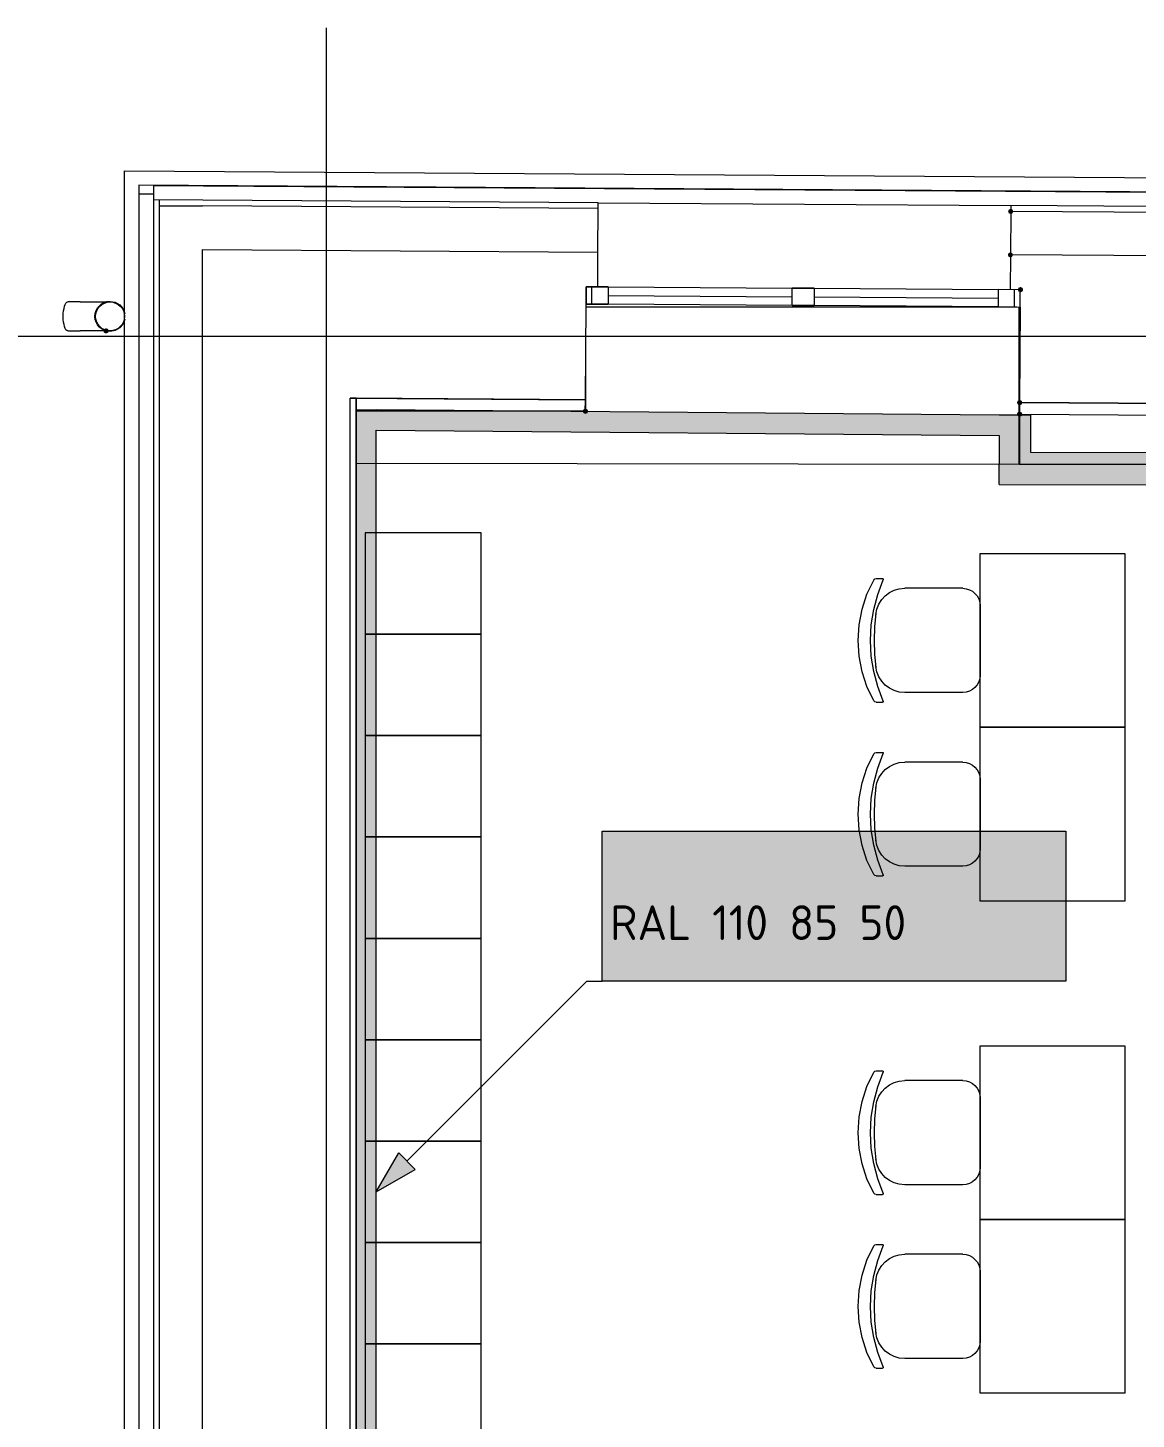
# Model space of a CAD drawing. Header units: millimetres. Extents: x 0 to 1189, y 0 to 841.
# Drawn here: x 228.36 to 266.65, y 680.97 to 729.02 of the extents above; entities that cross this region are included whole.
import ezdxf

# ---------------------------------------------------------------- set-up
doc = ezdxf.new("R2010")
doc.units = ezdxf.units.MM

msp = doc.modelspace()

# ---------------------------------------------------------------- hatches: boundary and pattern name
h = msp.add_hatch(color=7)
h.dxf.hatch_style = 2
h.paths.add_polyline_path([(262.314401, 722.771875), (262.250838, 722.745437), (262.224401, 722.681875), (262.250838, 722.618312), (262.314401, 722.591875), (262.377963, 722.618312), (262.404401, 722.681875), (262.377963, 722.745437)])
h = msp.add_hatch(color=7)
h.dxf.hatch_style = 2
h.paths.add_polyline_path([(262.304401, 721.271873), (262.240838, 721.245435), (262.214401, 721.181872), (262.240838, 721.11831), (262.304401, 721.091872), (262.367963, 721.11831), (262.394401, 721.181872), (262.367963, 721.245435)])
h = msp.add_hatch(color=7)
h.dxf.hatch_style = 2
h.paths.add_polyline_path([(262.656401, 719.889871), (262.719964, 719.916308), (262.746401, 719.979871), (262.719964, 720.043433), (262.656401, 720.069871), (262.646401, 720.069871), (262.582839, 720.043433), (262.556401, 719.979871), (262.582839, 719.916308), (262.646401, 719.889871)])
h = msp.add_hatch(color=7)
h.dxf.hatch_style = 2
h.paths.add_polyline_path([(231.068353, 718.466868), (231.131916, 718.493306), (231.158353, 718.556868), (231.131916, 718.620431), (231.068353, 718.646869), (231.055353, 718.646869), (230.99179, 718.620431), (230.965353, 718.556868), (230.99179, 718.493306), (231.055353, 718.466868)])
h = msp.add_hatch(color=7)
h.dxf.hatch_style = 2
h.paths.add_polyline_path([(262.629401, 715.989865), (262.692964, 716.016302), (262.719401, 716.079865), (262.692964, 716.143427), (262.629401, 716.169865), (262.619401, 716.169865), (262.555839, 716.143427), (262.529401, 716.079865), (262.555839, 716.016302), (262.619401, 715.989865)])
at = {"true_color": 0xdcd214}
h = msp.add_hatch(color=52, dxfattribs=at)
h.dxf.hatch_style = 2
h.paths.add_polyline_path([(239.698366, 715.833864), (240.398367, 715.827864), (240.398367, 715.127863)])
h = msp.add_hatch(color=52, dxfattribs=at)
h.dxf.hatch_style = 2
h.paths.add_polyline_path([(240.398367, 715.127863), (239.698366, 715.133863), (239.698366, 715.833864)])
at = {"true_color": 0xf1d696}
h = msp.add_hatch(color=41, dxfattribs=at)
h.dxf.hatch_style = 2
h.paths.add_polyline_path([(240.398367, 715.127863), (240.398367, 715.827864), (261.9144, 715.647864), (261.9144, 714.947863)])
h = msp.add_hatch(color=7)
h.dxf.hatch_style = 2
h.paths.add_polyline_path([(247.627378, 715.690864), (247.690941, 715.717302), (247.717378, 715.780864), (247.690941, 715.844427), (247.627378, 715.870864), (247.617378, 715.870864), (247.553816, 715.844427), (247.527378, 715.780864), (247.553816, 715.717302), (247.617378, 715.690864)])
h = msp.add_hatch(color=41, dxfattribs=at)
h.dxf.hatch_style = 2
h.paths.add_polyline_path([(261.9144, 714.947863), (261.9144, 715.647864), (262.614401, 715.641864)])
h = msp.add_hatch(color=41, dxfattribs=at)
h.dxf.hatch_style = 2
h.paths.add_polyline_path([(261.9144, 714.947863), (262.608401, 715.635864), (262.614401, 714.941863)])
h = msp.add_hatch(color=7)
h.dxf.hatch_style = 2
h.paths.add_polyline_path([(262.617401, 715.769864), (262.553839, 715.743427), (262.527401, 715.679864), (262.553839, 715.616301), (262.617401, 715.589864), (262.627401, 715.589864), (262.690964, 715.616301), (262.717401, 715.679864), (262.690964, 715.743427), (262.627401, 715.769864)])
h = msp.add_hatch(color=7)
h.dxf.hatch_style = 2
h.paths.add_polyline_path([(263.014402, 713.950861), (262.614401, 713.951861), (262.614401, 715.641864), (263.014402, 715.641864)])
at = {"true_color": 0xdcd214}
h = msp.add_hatch(color=52, dxfattribs=at)
h.dxf.hatch_style = 2
h.paths.add_polyline_path([(240.398367, 664.169785), (239.698366, 664.169785), (239.698366, 715.133863), (240.398367, 715.127863)])
at = {"true_color": 0xf1d696}
h = msp.add_hatch(color=41, dxfattribs=at)
h.dxf.hatch_style = 2
h.paths.add_polyline_path([(261.9144, 714.947863), (262.614401, 714.941863), (262.614401, 713.951861), (261.9144, 713.952861)])
h = msp.add_hatch(color=7)
h.dxf.hatch_style = 2
h.paths.add_polyline_path([(277.913425, 714.329862), (277.913425, 713.929861), (263.014402, 713.950861), (263.014402, 714.350862)])
h = msp.add_hatch(color=41, dxfattribs=at)
h.dxf.hatch_style = 2
h.paths.add_polyline_path([(262.614401, 713.951861), (261.9144, 713.25286), (261.9144, 713.952861)])
h = msp.add_hatch(color=41, dxfattribs=at)
h.dxf.hatch_style = 2
h.paths.add_polyline_path([(262.614401, 713.951861), (262.614401, 713.25186), (261.9144, 713.25286)])
h = msp.add_hatch(color=41, dxfattribs=at)
h.dxf.hatch_style = 2
h.paths.add_polyline_path([(262.614401, 713.25186), (262.614401, 713.951861), (277.913425, 713.929861), (277.913425, 713.22986)])
at = {"true_color": 0xffffff}
h = msp.add_hatch(color=7, dxfattribs=at)
h.dxf.hatch_style = 2
h.paths.add_polyline_path([(248.205379, 701.280842), (264.218404, 701.280842), (264.218404, 696.103834), (248.205379, 696.103834)])
at = {"true_color": 0x0077b0}
h = msp.add_hatch(color=144, dxfattribs=at)
h.paths.add_polyline_path([(249.415571, 699.884523), (249.415571, 700.691503), (249.386081, 700.848185), (249.29706, 700.979237), (249.16842, 701.06564), (249.012081, 701.094992), (248.855605, 701.06564), (248.724347, 700.979237), (248.63691, 700.848185), (248.608592, 700.691503), (248.608592, 699.884523), (248.63691, 699.728185), (248.724347, 699.599545), (248.855605, 699.510524), (249.012081, 699.481034), (249.16842, 699.510524), (249.29706, 699.599545), (249.386081, 699.728185)])
h.paths.add_polyline_path([(249.616213, 699.884523), (249.60506, 699.763868), (249.571634, 699.651842), (249.515987, 699.548807), (249.438171, 699.455127), (249.346402, 699.377827), (249.24435, 699.323317), (249.132686, 699.291028), (249.012081, 699.280391), (248.890349, 699.291028), (248.778642, 699.323317), (248.676443, 699.377827), (248.583236, 699.455127), (248.505506, 699.548807), (248.450049, 699.651842), (248.416812, 699.763868), (248.405745, 699.884523), (248.405745, 700.691503), (248.416812, 700.813235), (248.450049, 700.924942), (248.505506, 701.027141), (248.583236, 701.120348), (248.676443, 701.198164), (248.778642, 701.253811), (248.890349, 701.287237), (249.012081, 701.298391), (249.132737, 701.28728), (249.244763, 701.254156), (249.347797, 701.199327), (249.441478, 701.123104), (249.517382, 701.029466), (249.572047, 700.92632), (249.605112, 700.813666), (249.616213, 700.691503)])
h = msp.add_hatch(color=144, dxfattribs=at)
h.dxf.hatch_style = 2
h.paths.add_polyline_path([(251.940283, 700.288013), (251.736884, 700.288013), (251.663366, 700.3133), (251.638217, 700.389437), (251.663366, 700.465573), (251.736884, 700.49086), (251.940283, 700.49086), (252.057209, 700.513598), (252.154705, 700.578503), (252.220851, 700.676413), (252.242349, 700.792926), (252.220851, 700.909853), (252.154705, 701.007349), (252.057209, 701.073495), (251.940283, 701.094992), (251.536793, 701.094992), (251.460657, 701.120486), (251.43537, 701.196416), (251.460657, 701.272828), (251.536793, 701.298391), (251.940283, 701.298391), (252.040716, 701.289356), (252.133966, 701.262079), (252.219258, 701.216303), (252.295817, 701.151767), (252.360782, 701.073297), (252.407507, 700.987023), (252.435731, 700.893411), (252.445196, 700.792926), (252.43257, 700.673915), (252.394622, 700.56679), (252.331249, 700.47186), (252.242349, 700.389437), (252.331249, 700.307013), (252.394622, 700.212083), (252.43257, 700.104958), (252.445196, 699.985947), (252.445196, 699.782549), (252.435731, 699.682503), (252.407507, 699.589899), (252.360782, 699.504736), (252.295817, 699.427015), (252.218095, 699.362479), (252.132932, 699.316703), (252.040328, 699.289426), (251.940283, 699.280391), (251.536793, 699.280391), (251.460657, 699.3043), (251.43537, 699.379059), (251.460657, 699.455471), (251.536793, 699.481034), (251.940283, 699.481034), (252.057209, 699.50384), (252.154705, 699.570882), (252.220851, 699.667758), (252.242349, 699.785305), (252.242349, 699.985947), (252.220851, 700.102874), (252.154705, 700.20037), (252.057209, 700.266516)])
h = msp.add_hatch(color=144, dxfattribs=at)
h.dxf.hatch_style = 2
h.paths.add_polyline_path([(250.929195, 699.782549), (250.122216, 699.782549), (250.04608, 699.808111), (250.020793, 699.884523), (250.04608, 699.96066), (250.122216, 699.985947), (250.929195, 699.985947), (251.005332, 699.96066), (251.030619, 699.884523), (251.005332, 699.808111)])
h = msp.add_hatch(color=144, dxfattribs=at)
h.dxf.hatch_style = 2
h.paths.add_polyline_path([(240.398367, 688.826823), (241.171368, 690.165825), (241.737369, 689.599824)])

# ---------------------------------------------------------------- linework, layer by layer
at = {"color": 7, "lineweight": 0}
for points in [[(238.672365, 237.628134), (238.672365, 729.022884)], [(231.698354, 624.103724), (231.698354, 724.087877)], [(231.698354, 724.087877), (338.803518, 723.367876)], [(232.198355, 723.583876), (232.198355, 624.103724)], [(338.306517, 722.871875), (232.198355, 723.583876)], [(232.698356, 723.280876), (232.198355, 723.280876)], [(232.698356, 723.580876), (338.306517, 722.871875)], [(232.698356, 723.580876), (232.698356, 723.080875)], [(248.065379, 722.977875), (232.698356, 723.080875)], [(232.698356, 723.080875), (232.698356, 642.399752)], [(232.898356, 723.079875), (232.898356, 642.459752)], [(232.898356, 722.879875), (234.398358, 722.869875)], [(248.064379, 722.777875), (234.398358, 722.869875)], [(248.054379, 721.277873), (248.064379, 722.777875)], [(248.064379, 722.777875), (248.065379, 722.977875)], [(248.065379, 722.977875), (262.315401, 722.881875)], [(262.315401, 722.881875), (262.314401, 722.681875)], [(278.375425, 722.773875), (262.315401, 722.881875)], [(262.314401, 722.681875), (262.304401, 721.181872)], [(278.373425, 722.573875), (262.314401, 722.681875)], [(234.398358, 642.399752), (234.398358, 721.369873)], [(234.398358, 721.369873), (248.054379, 721.277873)], [(248.046379, 720.077871), (248.054379, 721.277873)], [(262.304401, 721.181872), (262.296401, 719.981871)], [(278.363425, 721.073872), (262.304401, 721.181872)], [(247.642378, 719.48087), (247.646378, 720.080871)], [(247.646378, 720.080871), (247.642378, 719.48087)], [(247.646378, 720.080871), (248.40638, 720.074871)], [(248.40638, 720.074871), (247.646378, 720.080871)], [(247.842379, 719.47887), (247.846379, 720.078871)], [(248.40638, 720.074871), (248.40238, 719.47487)], [(248.40638, 720.074871), (254.766389, 720.032871)], [(254.762389, 719.43287), (254.766389, 720.032871)], [(254.766389, 720.032871), (255.52639, 720.027871)], [(255.52639, 720.027871), (254.766389, 720.032871)], [(255.52639, 720.027871), (255.52239, 719.42787)], [(255.52639, 720.027871), (261.8864, 719.984871)], [(261.8864, 719.984871), (261.8824, 719.38487)], [(262.646401, 719.979871), (261.8864, 719.984871)], [(262.646401, 719.979871), (261.8864, 719.984871)], [(262.442401, 719.38087), (262.446401, 719.980871)], [(262.642401, 719.37987), (262.646401, 719.979871)], [(262.642401, 719.37987), (262.646401, 719.979871)], [(229.582368, 719.05586), (229.585501, 719.156587), (229.594493, 719.250423), (229.608735, 719.335353), (229.627618, 719.409361), (229.650532, 719.470431), (229.676868, 719.516548), (229.706017, 719.545697), (229.737368, 719.555861)], [(230.162352, 719.55687), (229.737351, 719.55687)], [(230.162352, 719.55687), (230.219352, 719.55687)], [(230.219352, 719.55687), (230.274352, 719.55687)], [(230.274352, 719.55687), (230.329352, 719.55687)], [(230.329352, 719.55687), (230.383352, 719.55687)], [(230.383352, 719.55687), (230.436352, 719.55687)], [(230.436352, 719.55687), (230.488352, 719.55687)], [(230.488352, 719.55687), (230.538352, 719.55687)], [(230.538352, 719.55687), (230.587352, 719.55687)], [(230.587352, 719.55687), (230.635352, 719.55687)], [(230.635352, 719.55687), (230.681352, 719.55687)], [(230.678352, 719.056869), (230.688925, 719.161614), (230.719243, 719.259198), (230.76721, 719.347524), (230.830728, 719.424495), (230.907698, 719.488012), (230.996025, 719.535979), (231.093609, 719.566298), (231.198353, 719.57687), (231.379041, 719.544557), (231.533104, 719.45487), (231.647791, 719.318682), (231.710354, 719.146869)], [(230.681352, 719.55687), (230.725352, 719.55687)], [(230.698352, 719.056869), (230.708517, 719.157596), (230.737665, 719.251432), (230.783782, 719.336362), (230.844853, 719.41037), (230.918861, 719.47144), (231.00379, 719.517557), (231.097627, 719.546706), (231.198353, 719.55687), (231.29908, 719.546706), (231.392916, 719.517557), (231.477846, 719.47144), (231.551854, 719.41037), (231.612924, 719.336362), (231.659041, 719.251432), (231.68819, 719.157596), (231.698354, 719.056869)], [(230.725352, 719.55687), (230.768353, 719.55687)], [(230.768353, 719.55687), (230.809353, 719.55687)], [(230.809353, 719.55687), (230.849353, 719.55687)], [(230.849353, 719.55687), (230.886353, 719.55687)], [(230.886353, 719.55687), (230.922353, 719.55687)], [(230.922353, 719.55687), (230.956353, 719.55687)], [(230.956353, 719.55687), (230.988353, 719.55687)], [(230.988353, 719.55687), (231.017353, 719.55687)], [(231.017353, 719.55687), (231.045353, 719.55687)], [(231.045353, 719.55687), (231.068353, 719.55687)], [(247.620378, 716.180865), (247.642378, 719.48087)], [(262.529401, 719.38087), (247.641378, 719.38087)], [(248.40238, 719.47487), (247.642378, 719.48087)], [(247.642378, 719.48087), (248.40238, 719.47487)], [(254.762389, 719.43287), (248.40238, 719.47487)], [(248.40438, 719.77487), (254.764389, 719.73287)], [(255.52239, 719.42787), (254.762389, 719.43287)], [(254.762389, 719.43287), (255.52239, 719.42787)], [(261.8824, 719.38487), (255.52239, 719.42787)], [(255.52439, 719.72787), (261.8844, 719.68487)], [(261.8824, 719.38487), (262.642401, 719.37987)], [(261.8824, 719.38487), (262.642401, 719.37987)], [(262.609401, 713.951861), (262.609401, 719.37987)], [(262.642401, 719.37987), (262.619401, 716.079865)], [(229.737368, 718.555859), (229.706017, 718.566023), (229.676868, 718.595172), (229.650532, 718.641289), (229.627618, 718.702359), (229.608735, 718.776367), (229.594493, 718.861297), (229.585501, 718.955133), (229.582368, 719.05586)], [(231.710354, 718.965869), (231.647791, 718.794213), (231.533104, 718.658369), (231.379041, 718.569025), (231.198353, 718.536868), (231.093609, 718.5474), (230.996025, 718.577619), (230.907698, 718.625462), (230.830728, 718.688869), (230.76721, 718.765775), (230.719243, 718.854119), (230.688925, 718.951838), (230.678352, 719.056869)], [(231.698354, 719.056869), (231.68819, 718.955855), (231.659041, 718.861885), (231.612924, 718.776937), (231.551854, 718.702994), (231.477846, 718.642035), (231.392916, 718.59604), (231.29908, 718.566992), (231.198353, 718.556868), (231.097627, 718.566992), (231.00379, 718.59604), (230.918861, 718.642035), (230.844853, 718.702994), (230.783782, 718.776937), (230.737665, 718.861885), (230.708517, 718.955855), (230.698352, 719.056869)], [(202.529309, 718.371868), (863.72632, 718.371868)], [(229.737351, 718.556868), (230.162352, 718.556868)], [(230.186352, 718.556868), (230.162352, 718.556868)], [(230.242352, 718.556868), (230.186352, 718.556868)], [(230.297352, 718.556868), (230.242352, 718.556868)], [(230.352352, 718.556868), (230.297352, 718.556868)], [(230.405352, 718.556868), (230.352352, 718.556868)], [(230.458352, 718.556868), (230.405352, 718.556868)], [(230.509352, 718.556868), (230.458352, 718.556868)], [(230.559352, 718.556868), (230.509352, 718.556868)], [(230.607352, 718.556868), (230.559352, 718.556868)], [(230.654352, 718.556868), (230.607352, 718.556868)], [(230.700352, 718.556868), (230.654352, 718.556868)], [(230.743353, 718.556868), (230.700352, 718.556868)], [(230.786353, 718.556868), (230.743353, 718.556868)], [(230.826353, 718.556868), (230.786353, 718.556868)], [(230.865353, 718.556868), (230.826353, 718.556868)], [(230.901353, 718.556868), (230.865353, 718.556868)], [(230.936353, 718.556868), (230.901353, 718.556868)], [(230.969353, 718.556868), (230.936353, 718.556868)], [(231.000353, 718.556868), (230.969353, 718.556868)], [(231.029353, 718.556868), (231.000353, 718.556868)], [(231.055353, 718.556868), (231.029353, 718.556868)], [(247.627378, 717.269867), (247.627378, 715.780864)], [(239.698366, 716.234865), (239.498366, 716.234865)], [(239.498366, 716.234865), (247.620378, 716.180865)], [(239.498366, 656.156773), (239.498366, 716.234865)], [(239.698366, 656.556774), (239.698366, 716.234865)], [(239.701366, 716.233865), (239.698366, 715.833864)], [(247.620378, 716.180865), (239.701366, 716.233865)], [(247.617378, 715.780864), (247.620378, 716.180865)], [(262.619401, 716.079865), (262.617401, 715.679864)], [(262.619401, 716.079865), (277.929425, 715.976865)], [(277.929425, 715.976865), (262.629401, 716.079865)], [(239.698366, 715.833864), (247.617378, 715.780864)], [(239.698366, 715.833864), (240.398367, 715.827864)], [(239.698366, 715.833864), (239.698366, 663.469784)], [(247.627378, 715.780864), (239.698366, 715.780864)], [(261.9144, 715.647864), (240.398367, 715.827864)], [(262.614401, 715.641864), (261.9144, 715.647864)], [(262.614401, 715.641864), (262.614401, 713.951861)], [(263.014402, 715.641864), (262.614401, 715.641864)], [(262.614401, 713.951861), (262.614401, 715.641864)], [(262.617401, 715.641864), (262.617401, 715.679864)], [(262.627401, 715.679864), (277.926425, 715.576864)], [(263.014402, 714.350862), (263.014402, 715.641864)], [(240.398367, 664.169785), (240.398367, 715.127863)], [(240.398367, 715.127863), (261.9144, 714.947863)], [(262.609401, 714.561862), (262.614401, 715.241863)], [(261.9144, 714.947863), (261.9144, 713.952861)], [(277.513424, 714.330862), (263.014402, 714.350862)], [(239.698366, 713.982862), (262.609401, 713.951861)], [(261.9144, 713.25286), (261.9144, 713.952861)], [(262.614401, 713.951861), (277.913425, 713.929861)], [(277.913425, 713.929861), (262.614401, 713.951861)], [(261.9144, 713.25286), (277.913425, 713.22986)]]:
    msp.add_lwpolyline(points, dxfattribs=at)
at = {"color": 253, "lineweight": 0, "true_color": 0x999999}
for points in [[(244.018373, 711.577858), (240.018367, 711.577858)], [(240.018367, 711.577858), (240.018367, 708.077852)], [(244.018373, 708.077852), (244.018373, 711.577858)], [(261.256399, 704.865848), (261.256399, 710.865857)], [(261.256399, 710.865857), (266.256407, 710.865857)], [(266.256407, 710.865857), (266.256407, 704.865848)], [(257.581394, 705.777849), (257.347674, 706.270459), (257.178643, 706.786976), (257.075987, 707.320929), (257.041393, 707.865852), (257.075987, 708.410197), (257.178643, 708.943854), (257.347674, 709.460261), (257.581394, 709.952855)], [(257.581394, 705.777849), (257.347674, 706.270459), (257.178643, 706.786976), (257.075987, 707.320929), (257.041393, 707.865852), (257.075987, 708.410197), (257.178643, 708.943854), (257.347674, 709.460261), (257.581394, 709.952855)], [(257.909394, 705.773849), (257.719034, 706.27735), (257.582019, 706.796601), (257.49919, 707.327476), (257.471393, 707.865852), (257.49919, 708.40365), (257.582019, 708.934229), (257.719034, 709.45337), (257.909394, 709.956855)], [(257.909394, 705.773849), (257.719034, 706.27735), (257.582019, 706.796601), (257.49919, 707.327476), (257.471393, 707.865852), (257.49919, 708.40365), (257.582019, 708.934229), (257.719034, 709.45337), (257.909394, 709.956855)], [(257.581394, 709.952855), (257.617519, 709.988105), (257.666394, 710.000855)], [(257.581394, 709.952855), (257.617519, 709.988105), (257.666394, 710.000855)], [(257.666394, 710.000855), (257.882394, 710.000855)], [(257.666394, 710.000855), (257.882394, 710.000855)], [(257.882394, 710.000855), (257.903769, 709.991855), (257.912394, 709.970855), (257.909394, 709.956855)], [(257.882394, 710.000855), (257.903769, 709.991855), (257.912394, 709.970855), (257.909394, 709.956855)], [(257.658394, 708.765854), (257.694708, 708.951239), (257.763097, 709.122057), (257.860103, 709.27518), (257.982269, 709.40748), (258.126138, 709.515825), (258.288254, 709.597089), (258.465159, 709.648142), (258.653395, 709.665855)], [(257.658394, 708.765854), (257.694708, 708.951239), (257.763097, 709.122057), (257.860103, 709.27518), (257.982269, 709.40748), (258.126138, 709.515825), (258.288254, 709.597089), (258.465159, 709.648142), (258.653395, 709.665855)], [(260.656398, 709.665855), (258.653395, 709.665855)], [(260.656398, 709.665855), (258.653395, 709.665855)], [(260.656398, 709.665855), (260.777213, 709.65365), (260.889789, 709.618652), (260.991701, 709.563286), (261.080524, 709.48998), (261.153831, 709.401157), (261.209196, 709.299245), (261.244194, 709.186669), (261.256399, 709.065854)], [(260.656398, 709.665855), (260.777213, 709.65365), (260.889789, 709.618652), (260.991701, 709.563286), (261.080524, 709.48998), (261.153831, 709.401157), (261.209196, 709.299245), (261.244194, 709.186669), (261.256399, 709.065854)], [(257.663394, 706.923851), (257.621519, 707.394101), (257.607394, 707.865852), (257.621519, 708.336728), (257.663394, 708.806854)], [(257.663394, 706.923851), (257.621519, 707.394101), (257.607394, 707.865852), (257.621519, 708.336728), (257.663394, 708.806854)], [(261.256399, 709.066854), (261.256399, 706.66585)], [(261.256399, 709.066854), (261.256399, 706.66585)], [(244.018373, 708.077852), (240.018367, 708.077852)], [(240.018367, 708.077852), (240.018367, 704.577847)], [(240.018367, 708.077852), (244.018373, 708.077852)], [(244.018373, 704.577847), (244.018373, 708.077852)], [(258.653395, 706.065849), (258.465159, 706.083519), (258.288254, 706.134459), (258.126138, 706.215563), (257.982269, 706.323725), (257.860103, 706.45584), (257.763097, 706.608803), (257.694708, 706.779509), (257.658394, 706.964851)], [(258.653395, 706.065849), (258.465159, 706.083519), (258.288254, 706.134459), (258.126138, 706.215563), (257.982269, 706.323725), (257.860103, 706.45584), (257.763097, 706.608803), (257.694708, 706.779509), (257.658394, 706.964851)], [(261.256399, 706.66585), (261.244194, 706.544749), (261.209196, 706.432037), (261.153831, 706.330108), (261.080524, 706.24135), (260.991701, 706.168154), (260.889789, 706.112912), (260.777213, 706.078013), (260.656398, 706.065849)], [(261.256399, 706.66585), (261.244194, 706.544749), (261.209196, 706.432037), (261.153831, 706.330108), (261.080524, 706.24135), (260.991701, 706.168154), (260.889789, 706.112912), (260.777213, 706.078013), (260.656398, 706.065849)], [(260.656398, 706.065849), (258.653395, 706.065849)], [(260.656398, 706.065849), (258.653395, 706.065849)], [(257.666394, 705.730849), (257.617519, 705.743099), (257.581394, 705.777849)], [(257.666394, 705.730849), (257.617519, 705.743099), (257.581394, 705.777849)], [(257.666394, 705.730849), (257.882394, 705.730849)], [(257.666394, 705.730849), (257.882394, 705.730849)], [(257.909394, 705.773849), (257.912394, 705.760849), (257.903769, 705.739474), (257.882394, 705.730849)], [(257.909394, 705.773849), (257.912394, 705.760849), (257.903769, 705.739474), (257.882394, 705.730849)], [(244.018373, 704.577847), (240.018367, 704.577847)], [(240.018367, 704.577847), (240.018367, 701.077842)], [(240.018367, 704.577847), (244.018373, 704.577847)], [(244.018373, 701.077842), (244.018373, 704.577847)], [(266.256407, 704.865848), (261.256399, 704.865848)], [(261.256399, 698.865838), (261.256399, 704.865848)], [(261.256399, 704.865848), (266.256407, 704.865848)], [(266.256407, 704.865848), (266.256407, 698.865838)], [(257.581394, 699.77784), (257.347674, 700.27045), (257.178643, 700.786966), (257.075987, 701.32092), (257.041393, 701.865843), (257.075987, 702.410188), (257.178643, 702.943845), (257.347674, 703.460252), (257.581394, 703.952846)], [(257.581394, 699.77784), (257.347674, 700.27045), (257.178643, 700.786966), (257.075987, 701.32092), (257.041393, 701.865843), (257.075987, 702.410188), (257.178643, 702.943845), (257.347674, 703.460252), (257.581394, 703.952846)], [(257.909394, 699.77384), (257.719034, 700.277341), (257.582019, 700.796591), (257.49919, 701.327467), (257.471393, 701.865843), (257.49919, 702.403641), (257.582019, 702.93422), (257.719034, 703.453361), (257.909394, 703.956846)], [(257.909394, 699.77384), (257.719034, 700.277341), (257.582019, 700.796591), (257.49919, 701.327467), (257.471393, 701.865843), (257.49919, 702.403641), (257.582019, 702.93422), (257.719034, 703.453361), (257.909394, 703.956846)], [(257.581394, 703.952846), (257.617519, 703.988096), (257.666394, 704.000846)], [(257.581394, 703.952846), (257.617519, 703.988096), (257.666394, 704.000846)], [(257.666394, 704.000846), (257.882394, 704.000846)], [(257.666394, 704.000846), (257.882394, 704.000846)], [(257.882394, 704.000846), (257.903769, 703.991846), (257.912394, 703.970846), (257.909394, 703.956846)], [(257.882394, 704.000846), (257.903769, 703.991846), (257.912394, 703.970846), (257.909394, 703.956846)], [(257.658394, 702.765844), (257.694708, 702.951229), (257.763097, 703.122048), (257.860103, 703.275171), (257.982269, 703.40747), (258.126138, 703.515816), (258.288254, 703.59708), (258.465159, 703.648133), (258.653395, 703.665846)], [(257.658394, 702.765844), (257.694708, 702.951229), (257.763097, 703.122048), (257.860103, 703.275171), (257.982269, 703.40747), (258.126138, 703.515816), (258.288254, 703.59708), (258.465159, 703.648133), (258.653395, 703.665846)], [(260.656398, 703.665846), (258.653395, 703.665846)], [(260.656398, 703.665846), (258.653395, 703.665846)], [(260.656398, 703.665846), (260.777213, 703.653641), (260.889789, 703.618643), (260.991701, 703.563277), (261.080524, 703.48997), (261.153831, 703.401148), (261.209196, 703.299236), (261.244194, 703.186659), (261.256399, 703.065845)], [(260.656398, 703.665846), (260.777213, 703.653641), (260.889789, 703.618643), (260.991701, 703.563277), (261.080524, 703.48997), (261.153831, 703.401148), (261.209196, 703.299236), (261.244194, 703.186659), (261.256399, 703.065845)], [(261.256399, 703.066845), (261.256399, 700.665841)], [(261.256399, 703.066845), (261.256399, 700.665841)], [(257.663394, 700.923842), (257.621519, 701.394092), (257.607394, 701.865843), (257.621519, 702.336719), (257.663394, 702.806844)], [(257.663394, 700.923842), (257.621519, 701.394092), (257.607394, 701.865843), (257.621519, 702.336719), (257.663394, 702.806844)], [(244.018373, 701.077842), (240.018367, 701.077842)], [(240.018367, 701.077842), (240.018367, 697.577836)], [(240.018367, 701.077842), (244.018373, 701.077842)], [(244.018373, 697.577836), (244.018373, 701.077842)], [(258.653395, 700.06584), (258.465159, 700.08351), (258.288254, 700.13445), (258.126138, 700.215553), (257.982269, 700.323716), (257.860103, 700.455831), (257.763097, 700.608794), (257.694708, 700.7795), (257.658394, 700.964842)], [(258.653395, 700.06584), (258.465159, 700.08351), (258.288254, 700.13445), (258.126138, 700.215553), (257.982269, 700.323716), (257.860103, 700.455831), (257.763097, 700.608794), (257.694708, 700.7795), (257.658394, 700.964842)], [(261.256399, 700.665841), (261.244194, 700.544739), (261.209196, 700.432028), (261.153831, 700.330098), (261.080524, 700.241341), (260.991701, 700.168145), (260.889789, 700.112903), (260.777213, 700.078004), (260.656398, 700.06584)], [(261.256399, 700.665841), (261.244194, 700.544739), (261.209196, 700.432028), (261.153831, 700.330098), (261.080524, 700.241341), (260.991701, 700.168145), (260.889789, 700.112903), (260.777213, 700.078004), (260.656398, 700.06584)], [(257.666394, 699.73084), (257.617519, 699.74309), (257.581394, 699.77784)], [(257.666394, 699.73084), (257.617519, 699.74309), (257.581394, 699.77784)], [(257.666394, 699.73084), (257.882394, 699.73084)], [(257.666394, 699.73084), (257.882394, 699.73084)], [(257.909394, 699.77384), (257.912394, 699.76084), (257.903769, 699.739465), (257.882394, 699.73084)], [(257.909394, 699.77384), (257.912394, 699.76084), (257.903769, 699.739465), (257.882394, 699.73084)], [(260.656398, 700.06584), (258.653395, 700.06584)], [(260.656398, 700.06584), (258.653395, 700.06584)], [(266.256407, 698.865838), (261.256399, 698.865838)], [(244.018373, 697.577836), (240.018367, 697.577836)], [(240.018367, 697.577836), (240.018367, 694.077831)], [(240.018367, 697.577836), (244.018373, 697.577836)], [(244.018373, 694.077831), (244.018373, 697.577836)], [(244.018373, 694.077831), (240.018367, 694.077831)], [(240.018367, 694.077831), (240.018367, 690.577826)], [(240.018367, 694.077831), (244.018373, 694.077831)], [(244.018373, 690.577826), (244.018373, 694.077831)], [(261.256399, 687.865822), (261.256399, 693.865831)], [(261.256399, 693.865831), (266.256407, 693.865831)], [(266.256407, 693.865831), (266.256407, 687.865822)], [(257.581394, 688.777823), (257.347674, 689.270433), (257.178643, 689.78695), (257.075987, 690.320903), (257.041393, 690.865826), (257.075987, 691.410171), (257.178643, 691.943828), (257.347674, 692.460235), (257.581394, 692.952829)], [(257.581394, 688.777823), (257.347674, 689.270433), (257.178643, 689.78695), (257.075987, 690.320903), (257.041393, 690.865826), (257.075987, 691.410171), (257.178643, 691.943828), (257.347674, 692.460235), (257.581394, 692.952829)], [(257.909394, 688.773823), (257.719034, 689.277324), (257.582019, 689.796575), (257.49919, 690.32745), (257.471393, 690.865826), (257.49919, 691.403624), (257.582019, 691.934203), (257.719034, 692.453344), (257.909394, 692.956829)], [(257.909394, 688.773823), (257.719034, 689.277324), (257.582019, 689.796575), (257.49919, 690.32745), (257.471393, 690.865826), (257.49919, 691.403624), (257.582019, 691.934203), (257.719034, 692.453344), (257.909394, 692.956829)], [(257.581394, 692.952829), (257.617519, 692.988079), (257.666394, 693.000829)], [(257.581394, 692.952829), (257.617519, 692.988079), (257.666394, 693.000829)], [(257.666394, 693.000829), (257.882394, 693.000829)], [(257.666394, 693.000829), (257.882394, 693.000829)], [(257.882394, 693.000829), (257.903769, 692.991829), (257.912394, 692.970829), (257.909394, 692.956829)], [(257.882394, 693.000829), (257.903769, 692.991829), (257.912394, 692.970829), (257.909394, 692.956829)], [(257.658394, 691.765828), (257.694708, 691.951213), (257.763097, 692.122031), (257.860103, 692.275155), (257.982269, 692.407454), (258.126138, 692.515799), (258.288254, 692.597063), (258.465159, 692.648116), (258.653395, 692.665829)], [(257.658394, 691.765828), (257.694708, 691.951213), (257.763097, 692.122031), (257.860103, 692.275155), (257.982269, 692.407454), (258.126138, 692.515799), (258.288254, 692.597063), (258.465159, 692.648116), (258.653395, 692.665829)], [(260.656398, 692.665829), (258.653395, 692.665829)], [(260.656398, 692.665829), (258.653395, 692.665829)], [(260.656398, 692.665829), (260.777213, 692.653624), (260.889789, 692.618626), (260.991701, 692.56326), (261.080524, 692.489954), (261.153831, 692.401131), (261.209196, 692.299219), (261.244194, 692.186643), (261.256399, 692.065828)], [(260.656398, 692.665829), (260.777213, 692.653624), (260.889789, 692.618626), (260.991701, 692.56326), (261.080524, 692.489954), (261.153831, 692.401131), (261.209196, 692.299219), (261.244194, 692.186643), (261.256399, 692.065828)], [(261.256399, 692.066828), (261.256399, 689.665824)], [(261.256399, 692.066828), (261.256399, 689.665824)], [(257.663394, 689.923825), (257.621519, 690.394075), (257.607394, 690.865826), (257.621519, 691.336702), (257.663394, 691.806828)], [(257.663394, 689.923825), (257.621519, 690.394075), (257.607394, 690.865826), (257.621519, 691.336702), (257.663394, 691.806828)], [(244.018373, 690.577826), (240.018367, 690.577826)], [(240.018367, 690.577826), (240.018367, 687.07782)], [(240.018367, 690.577826), (244.018373, 690.577826)], [(244.018373, 687.07782), (244.018373, 690.577826)], [(258.653395, 689.065823), (258.465159, 689.083493), (258.288254, 689.134433), (258.126138, 689.215537), (257.982269, 689.323699), (257.860103, 689.455814), (257.763097, 689.608777), (257.694708, 689.779483), (257.658394, 689.964825)], [(258.653395, 689.065823), (258.465159, 689.083493), (258.288254, 689.134433), (258.126138, 689.215537), (257.982269, 689.323699), (257.860103, 689.455814), (257.763097, 689.608777), (257.694708, 689.779483), (257.658394, 689.964825)], [(261.256399, 689.665824), (261.244194, 689.544723), (261.209196, 689.432011), (261.153831, 689.330082), (261.080524, 689.241324), (260.991701, 689.168128), (260.889789, 689.112886), (260.777213, 689.077988), (260.656398, 689.065823)], [(261.256399, 689.665824), (261.244194, 689.544723), (261.209196, 689.432011), (261.153831, 689.330082), (261.080524, 689.241324), (260.991701, 689.168128), (260.889789, 689.112886), (260.777213, 689.077988), (260.656398, 689.065823)], [(260.656398, 689.065823), (258.653395, 689.065823)], [(260.656398, 689.065823), (258.653395, 689.065823)], [(257.666394, 688.730823), (257.617519, 688.743073), (257.581394, 688.777823)], [(257.666394, 688.730823), (257.617519, 688.743073), (257.581394, 688.777823)], [(257.666394, 688.730823), (257.882394, 688.730823)], [(257.666394, 688.730823), (257.882394, 688.730823)], [(257.909394, 688.773823), (257.912394, 688.760823), (257.903769, 688.739448), (257.882394, 688.730823)], [(257.909394, 688.773823), (257.912394, 688.760823), (257.903769, 688.739448), (257.882394, 688.730823)], [(266.256407, 687.865822), (261.256399, 687.865822)], [(261.256399, 681.865812), (261.256399, 687.865822)], [(261.256399, 687.865822), (266.256407, 687.865822)], [(266.256407, 687.865822), (266.256407, 681.865812)], [(244.018373, 687.07782), (240.018367, 687.07782)], [(240.018367, 687.07782), (240.018367, 683.577815)], [(240.018367, 687.07782), (244.018373, 687.07782)], [(244.018373, 683.577815), (244.018373, 687.07782)], [(257.581394, 682.777814), (257.347674, 683.270424), (257.178643, 683.78694), (257.075987, 684.320894), (257.041393, 684.865817), (257.075987, 685.410162), (257.178643, 685.943819), (257.347674, 686.460226), (257.581394, 686.95282)], [(257.581394, 682.777814), (257.347674, 683.270424), (257.178643, 683.78694), (257.075987, 684.320894), (257.041393, 684.865817), (257.075987, 685.410162), (257.178643, 685.943819), (257.347674, 686.460226), (257.581394, 686.95282)], [(257.909394, 682.773814), (257.719034, 683.277315), (257.582019, 683.796565), (257.49919, 684.327441), (257.471393, 684.865817), (257.49919, 685.403615), (257.582019, 685.934194), (257.719034, 686.453335), (257.909394, 686.95682)], [(257.909394, 682.773814), (257.719034, 683.277315), (257.582019, 683.796565), (257.49919, 684.327441), (257.471393, 684.865817), (257.49919, 685.403615), (257.582019, 685.934194), (257.719034, 686.453335), (257.909394, 686.95682)], [(257.581394, 686.95282), (257.617519, 686.98807), (257.666394, 687.00082)], [(257.581394, 686.95282), (257.617519, 686.98807), (257.666394, 687.00082)], [(257.658394, 685.765818), (257.694708, 685.951203), (257.763097, 686.122022), (257.860103, 686.275145), (257.982269, 686.407444), (258.126138, 686.51579), (258.288254, 686.597054), (258.465159, 686.648107), (258.653395, 686.66582)], [(257.658394, 685.765818), (257.694708, 685.951203), (257.763097, 686.122022), (257.860103, 686.275145), (257.982269, 686.407444), (258.126138, 686.51579), (258.288254, 686.597054), (258.465159, 686.648107), (258.653395, 686.66582)], [(257.666394, 687.00082), (257.882394, 687.00082)], [(257.666394, 687.00082), (257.882394, 687.00082)], [(257.882394, 687.00082), (257.903769, 686.99182), (257.912394, 686.97082), (257.909394, 686.95682)], [(257.882394, 687.00082), (257.903769, 686.99182), (257.912394, 686.97082), (257.909394, 686.95682)], [(260.656398, 686.66582), (258.653395, 686.66582)], [(260.656398, 686.66582), (258.653395, 686.66582)], [(260.656398, 686.66582), (260.777213, 686.653615), (260.889789, 686.618617), (260.991701, 686.563251), (261.080524, 686.489944), (261.153831, 686.401122), (261.209196, 686.29921), (261.244194, 686.186633), (261.256399, 686.065819)], [(260.656398, 686.66582), (260.777213, 686.653615), (260.889789, 686.618617), (260.991701, 686.563251), (261.080524, 686.489944), (261.153831, 686.401122), (261.209196, 686.29921), (261.244194, 686.186633), (261.256399, 686.065819)], [(257.663394, 683.923816), (257.621519, 684.394066), (257.607394, 684.865817), (257.621519, 685.336693), (257.663394, 685.806818)], [(257.663394, 683.923816), (257.621519, 684.394066), (257.607394, 684.865817), (257.621519, 685.336693), (257.663394, 685.806818)], [(261.256399, 686.066819), (261.256399, 683.665815)], [(261.256399, 686.066819), (261.256399, 683.665815)], [(258.653395, 683.065814), (258.465159, 683.083484), (258.288254, 683.134424), (258.126138, 683.215527), (257.982269, 683.32369), (257.860103, 683.455805), (257.763097, 683.608768), (257.694708, 683.779474), (257.658394, 683.964816)], [(258.653395, 683.065814), (258.465159, 683.083484), (258.288254, 683.134424), (258.126138, 683.215527), (257.982269, 683.32369), (257.860103, 683.455805), (257.763097, 683.608768), (257.694708, 683.779474), (257.658394, 683.964816)], [(244.018373, 683.577815), (240.018367, 683.577815)], [(240.018367, 683.577815), (240.018367, 680.07781)], [(240.018367, 683.577815), (244.018373, 683.577815)], [(244.018373, 680.07781), (244.018373, 683.577815)], [(261.256399, 683.665815), (261.244194, 683.544713), (261.209196, 683.432002), (261.153831, 683.330072), (261.080524, 683.241315), (260.991701, 683.168119), (260.889789, 683.112877), (260.777213, 683.077978), (260.656398, 683.065814)], [(261.256399, 683.665815), (261.244194, 683.544713), (261.209196, 683.432002), (261.153831, 683.330072), (261.080524, 683.241315), (260.991701, 683.168119), (260.889789, 683.112877), (260.777213, 683.077978), (260.656398, 683.065814)], [(260.656398, 683.065814), (258.653395, 683.065814)], [(260.656398, 683.065814), (258.653395, 683.065814)], [(257.666394, 682.730814), (257.617519, 682.743064), (257.581394, 682.777814)], [(257.666394, 682.730814), (257.617519, 682.743064), (257.581394, 682.777814)], [(257.666394, 682.730814), (257.882394, 682.730814)], [(257.666394, 682.730814), (257.882394, 682.730814)], [(257.909394, 682.773814), (257.912394, 682.760814), (257.903769, 682.739439), (257.882394, 682.730814)], [(257.909394, 682.773814), (257.912394, 682.760814), (257.903769, 682.739439), (257.882394, 682.730814)], [(266.256407, 681.865812), (261.256399, 681.865812)]]:
    msp.add_lwpolyline(points, dxfattribs=at)
at = {"color": 144, "lineweight": 0, "true_color": 0x0077b0}
for points in [[(248.205379, 701.280842), (264.218404, 701.280842)], [(248.205379, 696.103834), (248.205379, 701.280842)], [(264.218404, 701.280842), (264.218404, 696.103834)], [(241.454369, 689.882825), (247.676378, 696.103834)], [(247.676378, 696.103834), (248.205379, 696.103834)], [(264.218404, 696.103834), (248.205379, 696.103834)], [(240.398367, 688.826823), (241.171368, 690.165825)], [(241.171368, 690.165825), (241.737369, 689.599824)], [(240.398367, 688.826823), (241.737369, 689.599824)]]:
    msp.add_lwpolyline(points, dxfattribs=at)

# ---------------------------------------------------------------- texts
at = {"color": 144, "true_color": 0x0077b0, "insert": (248.473442, 698.719246), "char_height": 1.2, "attachment_point": 1}
msp.add_mtext('{\\fGOSTCommon|b0|i0|c0;RAL 110 85 50}', dxfattribs=at)

doc.saveas('drawing.dxf')
